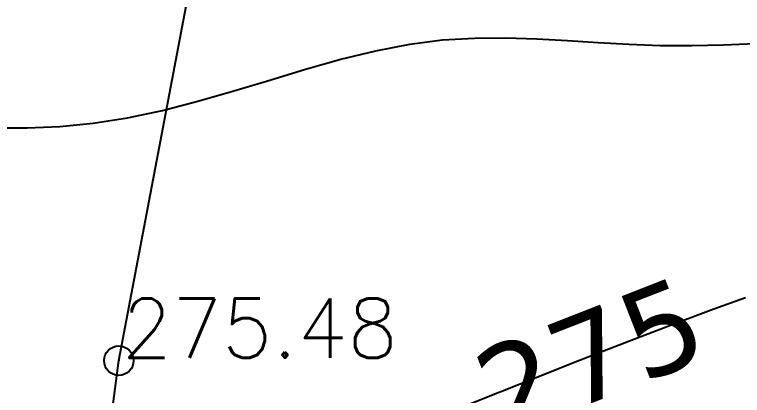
# Model space of a CAD drawing. Header units: millimetres. Extents: x 524954 to 526204, y 9523489 to 9524010.
# Drawn here: x 525841.1 to 525853.42, y 9523682.8 to 9523689.24 of the extents above; entities that cross this region are included whole.
import ezdxf
from ezdxf.enums import TextEntityAlignment as Align

# ---------------------------------------------------------------- set-up
doc = ezdxf.new("R2010")
doc.units = ezdxf.units.MM
doc.header["$PDMODE"] = 32
doc.header["$PDSIZE"] = 0.5
for name, color, linetype in [('Cloture', 7, 'Continuous'), ('CN_02_00', 4, 'Continuous'), ('CN_05_00', 6, 'Continuous'), ('Cotation Courbes de niveau', 7, 'Continuous'), ('TopoAlt', 3, 'Continuous'), ('TOPOJIS', 7, 'Continuous')]:
    doc.layers.add(name, color=color, linetype=linetype)
doc.styles.add('Simplex 1.0', font='Simplex.shx', dxfattribs={"width": 0.99, "height": 1})
doc.styles.add('Verdana 1.0', font='verdana.ttf', dxfattribs={"width": 0.99, "height": 1})
doc.linetypes.add('LIMITE1', pattern='A,6.35,-2.54,[133,ltypeshp.shx,S=2.54,R=0,X=-2.54,Y=0],-2.54,25.4', length=36.83)

# ---------------------------------------------------------------- blocks, each defined once
blk = doc.blocks.new('TCPOINT M')
at = {"color": 0}
blk.add_point((0, 0), dxfattribs=at)
at = {"layer": 'TopoAlt', "style": 'Simplex 1.0', "width": 0.99}
blk.add_attdef('ALT', (0.15, 0.15), '', height=1, dxfattribs=at)

msp = doc.modelspace()

# ---------------------------------------------------------------- linework, layer by layer
at = {"layer": 'Cloture', "linetype": 'LIMITE1', "ltscale": 0.1, "flags": 128}
msp.add_lwpolyline([(525839.929, 9523651.898), (525840.943, 9523668.72), (525842.868, 9523683.386), (525845.185, 9523695.587), (525830.247, 9523698.414), (525825.039, 9523699.398)], dxfattribs=at)
at = {"layer": 'CN_02_00', "elevation": 276, "flags": 128}
msp.add_lwpolyline([(525840.779, 9523687.324), (525841.318, 9523687.323), (525841.87, 9523687.347), (525842.435, 9523687.401), (525843.013, 9523687.49), (525843.605, 9523687.617), (525844.206, 9523687.773), (525844.812, 9523687.948), (525845.42, 9523688.132), (525846.026, 9523688.313), (525846.625, 9523688.482), (525847.214, 9523688.627), (525847.788, 9523688.739), (525848.344, 9523688.809), (525848.885, 9523688.842), (525849.415, 9523688.847), (525849.937, 9523688.831), (525850.455, 9523688.802), (525850.973, 9523688.769), (525851.494, 9523688.738), (525852.022, 9523688.718), (525852.558, 9523688.715), (525853.097, 9523688.728), (525853.631, 9523688.751)], dxfattribs=at)
at = {"layer": 'CN_05_00', "elevation": 275, "flags": 128}
msp.add_lwpolyline([(525840.838, 9523680.367), (525841.171, 9523680.306), (525841.476, 9523680.255), (525841.762, 9523680.219), (525842.038, 9523680.202), (525842.313, 9523680.207), (525842.596, 9523680.239), (525842.897, 9523680.3), (525843.224, 9523680.393), (525843.589, 9523680.516), (525844.001, 9523680.672), (525844.47, 9523680.861), (525845.006, 9523681.084), (525845.618, 9523681.342), (525846.318, 9523681.635), (525847.108, 9523681.962), (525847.966, 9523682.313), (525848.863, 9523682.676), (525849.771, 9523683.04), (525850.66, 9523683.392), (525851.503, 9523683.721), (525852.269, 9523684.016), (525852.93, 9523684.263), (525853.465, 9523684.455)], dxfattribs=at)

# ---------------------------------------------------------------- block references
at = {"layer": 'TOPOJIS'}
ref = msp.add_blockref('TCPOINT M', (525842.868, 9523683.386, 275.48), dxfattribs=at)
ref.add_attrib('ALT', '275.48', (525842.918, 9523683.436, 275.48), dxfattribs={"layer": 'TopoAlt', "height": 1, "style": 'Simplex 1.0', "width": 0.99})

# ---------------------------------------------------------------- texts
at = {"layer": 'Cotation Courbes de niveau', "style": 'Verdana 1.0', "width": 0.99}
msp.add_text('275', height=1.5, rotation=21.3586, dxfattribs=at).set_placement((525850.839, 9523683.462, 275), align=Align.MIDDLE_CENTER)

doc.saveas('drawing.dxf')
